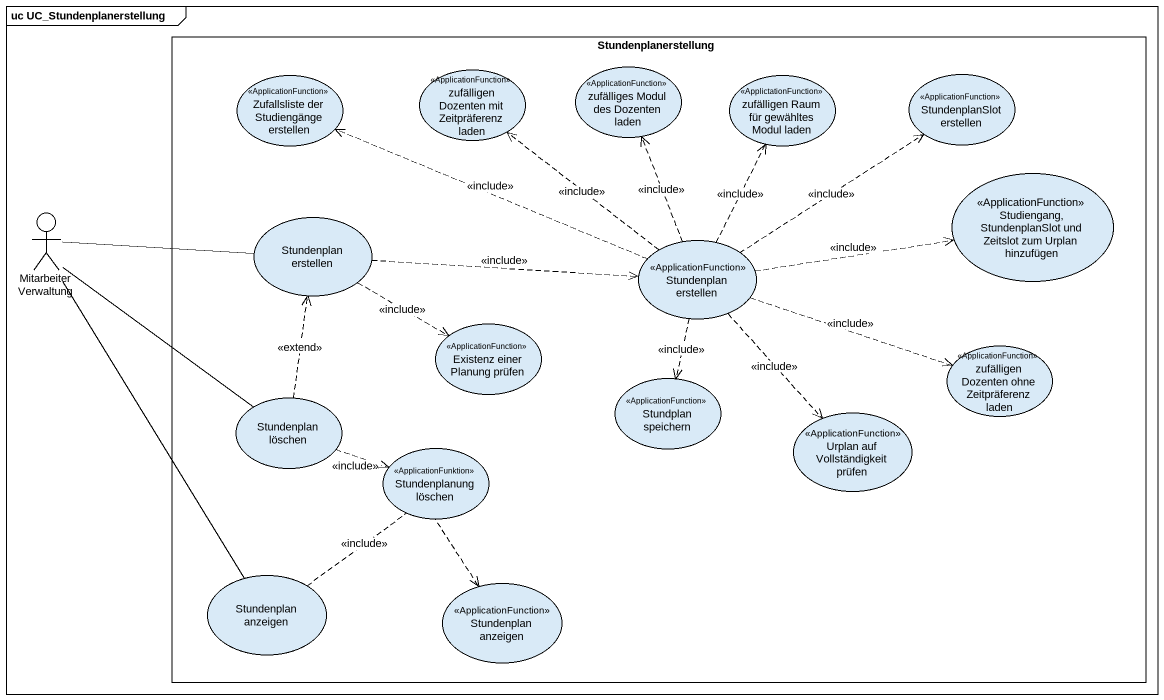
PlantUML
@startuml
mainframe uc UC_Stundenplanerstellung
rectangle Stundenplanerstellung {
  usecase "Zufallsliste der Studiengänge erstellen" as Zufallsliste_der <<ApplicationFunction>>
  usecase "zufälligen Dozenten mit Zeitpräferenz laden" as zufälligen_Dozenten_mit <<ApplicationFunction>>
  usecase "zufälliges Modul des Dozenten laden" as zufälliges_Modul_des <<ApplicationFunction>>
  usecase "zufälligen Raum für gewähltes Modul laden" as zufälligen_Raum_für <<ApplictationFunction>>
  usecase "StundenplanSlot erstellen" as StundenplanSlot_erstellen <<ApplicationFunction>>
  usecase "Studiengang, StundenplanSlot und Zeitslot zum Urplan hinzufügen" as Studiengang_StundenplanSlot <<ApplicationFunction>>
  usecase "Stundenplan erstellen" as Stundenplan_erstellen
  usecase "Stundenplan erstellen" as Stundenplan_erstellen_2 <<ApplicationFunction>>
  usecase "Existenz einer Planung prüfen" as Existenz_einer_Planung <<ApplicationFunction>>
  usecase "zufälligen Dozenten ohne Zeitpräferenz laden" as zufälligen_Dozenten_ohne <<ApplicationFunction>>
  usecase "Stundenplan löschen" as Stundenplan_löschen
  usecase "Stundplan speichern" as Stundplan_speichern <<ApplicationFunction>>
  usecase "Urplan auf Vollständigkeit prüfen" as Urplan_auf_Vollständigkeit <<ApplicationFunction>>
  usecase "Stundenplanung löschen" as Stundenplanung_löschen <<ApplicationFunktion>>
  usecase "Stundenplan anzeigen" as Stundenplan_anzeigen
  usecase "Stundenplan anzeigen" as Stundenplan_anzeigen_2 <<ApplicationFunction>>
}
actor "Mitarbeiter Verwaltung" as Mitarbeiter_Verwaltung
Mitarbeiter_Verwaltung -right- Stundenplan_erstellen
Mitarbeiter_Verwaltung -- Stundenplan_löschen
Mitarbeiter_Verwaltung -- Stundenplan_anzeigen
Stundenplan_erstellen .right.> Stundenplan_erstellen_2 : <<include>>
Stundenplan_erstellen .right.> Existenz_einer_Planung : <<include>>
Stundenplan_erstellen_2 .left.> Zufallsliste_der : <<include>>
Stundenplan_erstellen_2 .up.> zufälligen_Dozenten_mit : <<include>>
Stundenplan_erstellen_2 .up.> zufälliges_Modul_des : <<include>>
Stundenplan_erstellen_2 .up.> zufälligen_Raum_für : <<include>>
Stundenplan_erstellen_2 .up.> StundenplanSlot_erstellen : <<include>>
Stundenplan_erstellen_2 .right.> Studiengang_StundenplanSlot : <<include>>
Stundenplan_erstellen_2 .right.> zufälligen_Dozenten_ohne : <<include>>
Stundenplan_erstellen_2 ..> Stundplan_speichern : <<include>>
Stundenplan_erstellen_2 ..> Urplan_auf_Vollständigkeit : <<include>>
Stundenplan_löschen .up.> Stundenplan_erstellen : <<extend>>
Stundenplan_löschen .right.> Stundenplanung_löschen : <<include>>
Stundenplan_anzeigen .right.> Stundenplan_anzeigen_2 : <<include>>
@enduml
